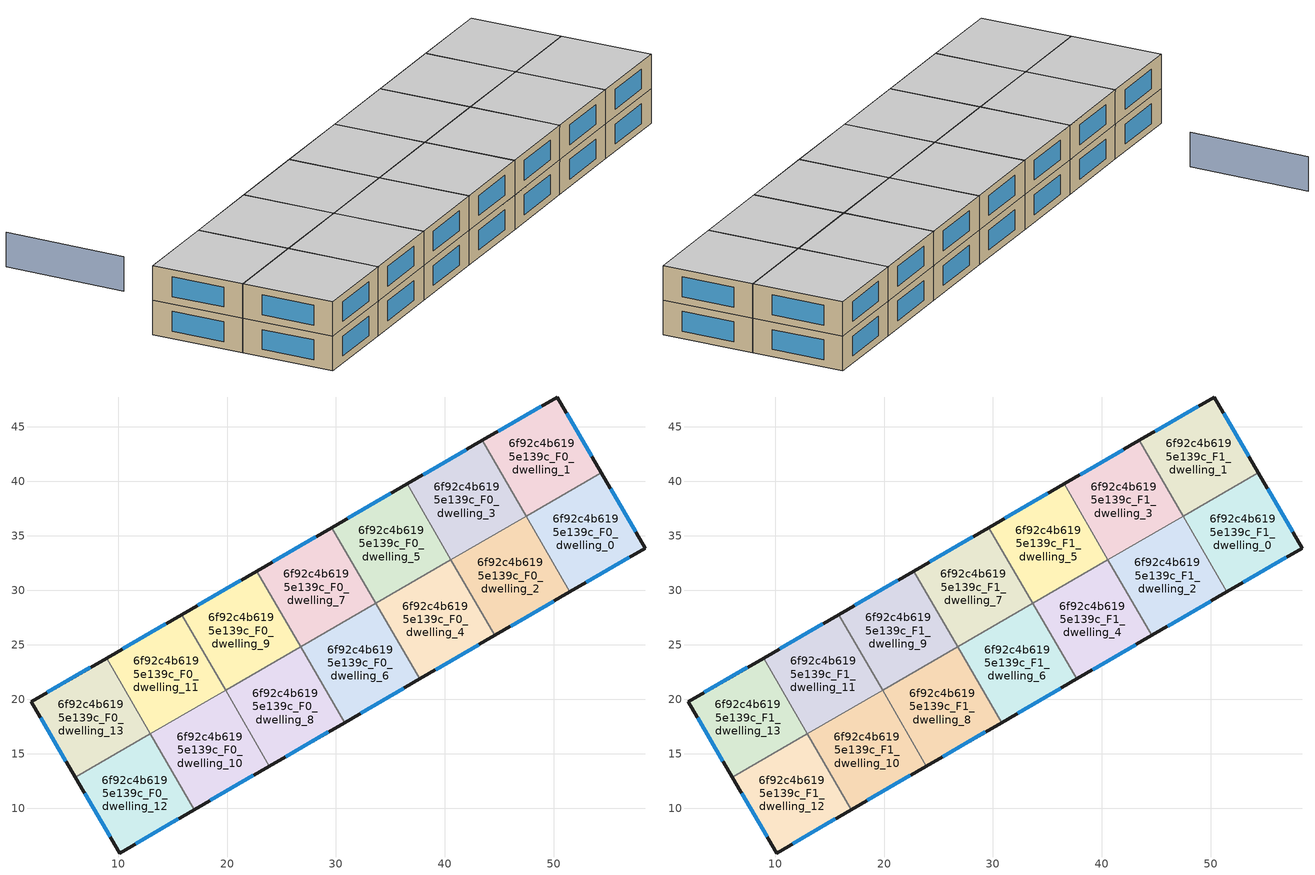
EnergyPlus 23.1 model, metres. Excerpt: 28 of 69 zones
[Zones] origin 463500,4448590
6f92c4b6195e139c_F0_dwelling_0
 floor ground (EU_floor_Construction): 54.35,40.8 58.39,33.87 51.47,29.86 47.45,36.8 z0
 wall outside (EU_wall_Construction): 51.47,29.86 58.39,33.87 54.35,40.8 z0:3
 wall to 6f92c4b6195e139c_F0_dwelling_1 (EU_wall_Construction): 54.35,40.8 47.45,36.8 z0:3
 wall to 6f92c4b6195e139c_F0_dwelling_2 (EU_wall_Construction): 47.45,36.8 51.47,29.86 z0:3
 window (EU_Window_Construction): 57.52,35.36 55.21,39.31 / 52.95,30.72 56.91,33.01 z0.64:2.36
6f92c4b6195e139c_F0_dwelling_1
 floor ground (EU_floor_Construction): 50.29,47.74 54.35,40.8 47.45,36.8 43.41,43.76 z0
 wall outside (EU_wall_Construction): 54.35,40.8 50.29,47.74 43.41,43.76 z0:3
 wall to 6f92c4b6195e139c_F0_dwelling_3 (EU_wall_Construction): 43.41,43.76 47.44,36.81 z0:3
 wall to 6f92c4b6195e139c_F0_dwelling_2 (EU_wall_Construction): 47.44,36.81 47.45,36.8 z0:3
 window (EU_Window_Construction): 53.48,42.28 51.16,46.25 / 48.82,46.89 44.89,44.61 z0.64:2.36
6f92c4b6195e139c_F0_dwelling_10
 floor ground (EU_floor_Construction): 19.86,20.82 23.89,13.87 17,9.87 12.97,16.82 z0
 wall outside (EU_wall_Construction): 17,9.87 23.89,13.87 z0:3
 wall to 6f92c4b6195e139c_F0_dwelling_11 (EU_wall_Construction): 19.86,20.82 12.97,16.82 z0:3
 wall to 6f92c4b6195e139c_F0_dwelling_8 (EU_wall_Construction): 23.89,13.87 19.86,20.82 z0:3
 wall to 6f92c4b6195e139c_F0_dwelling_12 (EU_wall_Construction): 12.97,16.82 17,9.87 z0:3
 window (EU_Window_Construction): 18.48,10.73 22.42,13.01 z0.64:2.36
6f92c4b6195e139c_F0_dwelling_11
 floor ground (EU_floor_Construction): 15.83,27.77 19.86,20.82 12.97,16.82 8.94,23.78 z0
 wall outside (EU_wall_Construction): 15.83,27.77 8.94,23.78 z0:3
 wall to 6f92c4b6195e139c_F0_dwelling_9 (EU_wall_Construction): 19.86,20.82 15.83,27.77 z0:3
 wall to 6f92c4b6195e139c_F0_dwelling_13 (EU_wall_Construction): 8.94,23.78 12.96,16.84 z0:3
 wall to 6f92c4b6195e139c_F0_dwelling_12 (EU_wall_Construction): 12.97,16.84 12.97,16.82 z0:3
 window (EU_Window_Construction): 14.36,26.92 10.42,24.63 z0.64:2.36
6f92c4b6195e139c_F0_dwelling_12
 floor ground (EU_floor_Construction): 12.97,16.84 17,9.87 10.13,5.89 6.07,12.84 z0
 wall outside (EU_wall_Construction): 6.07,12.84 10.13,5.89 17,9.87 z0:3
 wall to 6f92c4b6195e139c_F0_dwelling_13 (EU_wall_Construction): 12.97,16.84 6.07,12.84 z0:3
 window (EU_Window_Construction): 11.6,6.74 15.53,9.02 / 6.94,11.35 9.26,7.38 z0.64:2.36
6f92c4b6195e139c_F0_dwelling_13
 floor ground (EU_floor_Construction): 8.94,23.78 12.97,16.84 6.07,12.84 2.03,19.77 z0
 wall outside (EU_wall_Construction): 8.94,23.78 2.03,19.77 6.07,12.84 z0:3
 window (EU_Window_Construction): 2.89,18.29 5.21,14.32 / 7.46,22.92 3.51,20.63 z0.64:2.36
6f92c4b6195e139c_F0_dwelling_2
 floor ground (EU_floor_Construction): 47.44,36.81 51.47,29.86 44.58,25.86 40.55,32.81 z0
 wall outside (EU_wall_Construction): 44.58,25.86 51.47,29.86 z0:3
 wall to 6f92c4b6195e139c_F0_dwelling_3 (EU_wall_Construction): 47.44,36.81 40.55,32.81 z0:3
 wall to 6f92c4b6195e139c_F0_dwelling_4 (EU_wall_Construction): 40.55,32.81 44.58,25.86 z0:3
 window (EU_Window_Construction): 46.05,26.72 49.99,29 z0.64:2.36
6f92c4b6195e139c_F0_dwelling_3
 floor ground (EU_floor_Construction): 43.41,43.76 47.44,36.81 40.55,32.81 36.52,39.76 z0
 wall outside (EU_wall_Construction): 43.41,43.76 36.52,39.76 z0:3
 wall to 6f92c4b6195e139c_F0_dwelling_5 (EU_wall_Construction): 36.52,39.76 40.55,32.81 z0:3
 window (EU_Window_Construction): 41.94,42.9 38,40.62 z0.64:2.36
6f92c4b6195e139c_F0_dwelling_4
 floor ground (EU_floor_Construction): 40.55,32.81 44.58,25.86 37.68,21.86 33.65,28.81 z0
 wall outside (EU_wall_Construction): 37.68,21.86 44.58,25.86 z0:3
 wall to 6f92c4b6195e139c_F0_dwelling_5 (EU_wall_Construction): 40.55,32.81 33.65,28.81 z0:3
 wall to 6f92c4b6195e139c_F0_dwelling_6 (EU_wall_Construction): 33.65,28.81 37.68,21.86 z0:3
 window (EU_Window_Construction): 39.16,22.72 43.1,25.01 z0.64:2.36
6f92c4b6195e139c_F0_dwelling_5
 floor ground (EU_floor_Construction): 36.52,39.76 40.55,32.81 33.65,28.81 29.62,35.76 z0
 wall outside (EU_wall_Construction): 36.52,39.76 29.62,35.76 z0:3
 wall to 6f92c4b6195e139c_F0_dwelling_7 (EU_wall_Construction): 29.62,35.76 33.65,28.81 z0:3
 window (EU_Window_Construction): 35.04,38.9 31.1,36.62 z0.64:2.36
6f92c4b6195e139c_F0_dwelling_6
 floor ground (EU_floor_Construction): 33.65,28.81 37.68,21.86 30.79,17.87 26.76,24.82 z0
 wall outside (EU_wall_Construction): 30.79,17.87 37.68,21.86 z0:3
 wall to 6f92c4b6195e139c_F0_dwelling_7 (EU_wall_Construction): 33.65,28.81 26.76,24.82 z0:3
 wall to 6f92c4b6195e139c_F0_dwelling_8 (EU_wall_Construction): 26.76,24.82 30.79,17.87 z0:3
 window (EU_Window_Construction): 32.26,18.72 36.2,21.01 z0.64:2.36
6f92c4b6195e139c_F0_dwelling_7
 floor ground (EU_floor_Construction): 29.62,35.76 33.65,28.81 26.76,24.82 22.73,31.77 z0
 wall outside (EU_wall_Construction): 29.62,35.76 22.73,31.77 z0:3
 wall to 6f92c4b6195e139c_F0_dwelling_9 (EU_wall_Construction): 22.73,31.77 26.76,24.82 z0:3
 window (EU_Window_Construction): 28.15,34.91 24.2,32.62 z0.64:2.36
6f92c4b6195e139c_F0_dwelling_8
 floor ground (EU_floor_Construction): 26.76,24.82 30.79,17.87 23.89,13.87 19.86,20.82 z0
 wall outside (EU_wall_Construction): 23.89,13.87 30.79,17.87 z0:3
 wall to 6f92c4b6195e139c_F0_dwelling_9 (EU_wall_Construction): 26.76,24.82 19.86,20.82 z0:3
 window (EU_Window_Construction): 25.37,14.73 29.31,17.01 z0.64:2.36
6f92c4b6195e139c_F0_dwelling_9
 floor ground (EU_floor_Construction): 22.73,31.77 26.76,24.82 19.86,20.82 15.83,27.77 z0
 wall outside (EU_wall_Construction): 22.73,31.77 15.83,27.77 z0:3
 window (EU_Window_Construction): 21.25,30.91 17.31,28.63 z0.64:2.36
6f92c4b6195e139c_F1_dwelling_0
 floor to 6f92c4b6195e139c_F0_dwelling_0 (EU_floor_Construction): 54.35,40.8 58.39,33.87 51.47,29.86 47.45,36.8 z3
 wall outside (EU_wall_Construction): 51.47,29.86 58.39,33.87 54.35,40.8 z3:6
 wall to 6f92c4b6195e139c_F1_dwelling_1 (EU_wall_Construction): 54.35,40.8 47.45,36.8 z3:6
 wall to 6f92c4b6195e139c_F1_dwelling_2 (EU_wall_Construction): 47.45,36.8 51.47,29.86 z3:6
 window (EU_Window_Construction): 57.52,35.36 55.21,39.31 / 52.95,30.72 56.91,33.01 z3.64:5.36
 ceiling to 6f92c4b6195e139c_F2_dwelling_0 (EU_floor_Construction): 58.39,33.87 54.35,40.8 47.45,36.8 51.47,29.86 z6
6f92c4b6195e139c_F1_dwelling_1
 floor to 6f92c4b6195e139c_F0_dwelling_1 (EU_floor_Construction): 50.29,47.74 54.35,40.8 47.45,36.8 43.41,43.76 z3
 wall outside (EU_wall_Construction): 54.35,40.8 50.29,47.74 43.41,43.76 z3:6
 wall to 6f92c4b6195e139c_F1_dwelling_3 (EU_wall_Construction): 43.41,43.76 47.44,36.81 z3:6
 wall to 6f92c4b6195e139c_F1_dwelling_2 (EU_wall_Construction): 47.44,36.81 47.45,36.8 z3:6
 window (EU_Window_Construction): 53.48,42.28 51.16,46.25 / 48.82,46.89 44.89,44.61 z3.64:5.36
 ceiling to 6f92c4b6195e139c_F2_dwelling_1 (EU_floor_Construction): 54.35,40.8 50.29,47.74 43.41,43.76 47.45,36.8 z6
6f92c4b6195e139c_F1_dwelling_10
 floor to 6f92c4b6195e139c_F0_dwelling_10 (EU_floor_Construction): 19.86,20.82 23.89,13.87 17,9.87 12.97,16.82 z3
 wall outside (EU_wall_Construction): 17,9.87 23.89,13.87 z3:6
 wall to 6f92c4b6195e139c_F1_dwelling_11 (EU_wall_Construction): 19.86,20.82 12.97,16.82 z3:6
 wall to 6f92c4b6195e139c_F1_dwelling_8 (EU_wall_Construction): 23.89,13.87 19.86,20.82 z3:6
 wall to 6f92c4b6195e139c_F1_dwelling_12 (EU_wall_Construction): 12.97,16.82 17,9.87 z3:6
 window (EU_Window_Construction): 18.48,10.73 22.42,13.01 z3.64:5.36
 ceiling to 6f92c4b6195e139c_F2_dwelling_10 (EU_floor_Construction): 23.89,13.87 19.86,20.82 12.97,16.82 17,9.87 z6
6f92c4b6195e139c_F1_dwelling_11
 floor to 6f92c4b6195e139c_F0_dwelling_11 (EU_floor_Construction): 15.83,27.77 19.86,20.82 12.97,16.82 8.94,23.78 z3
 wall outside (EU_wall_Construction): 15.83,27.77 8.94,23.78 z3:6
 wall to 6f92c4b6195e139c_F1_dwelling_9 (EU_wall_Construction): 19.86,20.82 15.83,27.77 z3:6
 wall to 6f92c4b6195e139c_F1_dwelling_13 (EU_wall_Construction): 8.94,23.78 12.96,16.84 z3:6
 wall to 6f92c4b6195e139c_F1_dwelling_12 (EU_wall_Construction): 12.97,16.84 12.97,16.82 z3:6
 window (EU_Window_Construction): 14.36,26.92 10.42,24.63 z3.64:5.36
 ceiling to 6f92c4b6195e139c_F2_dwelling_11 (EU_floor_Construction): 19.86,20.82 15.83,27.77 8.94,23.78 12.97,16.82 z6
6f92c4b6195e139c_F1_dwelling_12
 floor to 6f92c4b6195e139c_F0_dwelling_12 (EU_floor_Construction): 12.97,16.84 17,9.87 10.13,5.89 6.07,12.84 z3
 wall outside (EU_wall_Construction): 6.07,12.84 10.13,5.89 17,9.87 z3:6
 wall to 6f92c4b6195e139c_F1_dwelling_13 (EU_wall_Construction): 12.97,16.84 6.07,12.84 z3:6
 window (EU_Window_Construction): 11.6,6.74 15.53,9.02 / 6.94,11.35 9.26,7.38 z3.64:5.36
 ceiling to 6f92c4b6195e139c_F2_dwelling_12 (EU_floor_Construction): 17,9.87 12.97,16.84 6.07,12.84 10.13,5.89 z6
6f92c4b6195e139c_F1_dwelling_13
 floor to 6f92c4b6195e139c_F0_dwelling_13 (EU_floor_Construction): 8.94,23.78 12.97,16.84 6.07,12.84 2.03,19.77 z3
 wall outside (EU_wall_Construction): 8.94,23.78 2.03,19.77 6.07,12.84 z3:6
 window (EU_Window_Construction): 2.89,18.29 5.21,14.32 / 7.46,22.92 3.51,20.63 z3.64:5.36
 ceiling to 6f92c4b6195e139c_F2_dwelling_13 (EU_floor_Construction): 12.97,16.84 8.94,23.78 2.03,19.77 6.07,12.84 z6
6f92c4b6195e139c_F1_dwelling_2
 floor to 6f92c4b6195e139c_F0_dwelling_2 (EU_floor_Construction): 47.44,36.81 51.47,29.86 44.58,25.86 40.55,32.81 z3
 wall outside (EU_wall_Construction): 44.58,25.86 51.47,29.86 z3:6
 wall to 6f92c4b6195e139c_F1_dwelling_3 (EU_wall_Construction): 47.44,36.81 40.55,32.81 z3:6
 wall to 6f92c4b6195e139c_F1_dwelling_4 (EU_wall_Construction): 40.55,32.81 44.58,25.86 z3:6
 window (EU_Window_Construction): 46.05,26.72 49.99,29 z3.64:5.36
 ceiling to 6f92c4b6195e139c_F2_dwelling_2 (EU_floor_Construction): 51.47,29.86 47.44,36.81 40.55,32.81 44.58,25.86 z6
6f92c4b6195e139c_F1_dwelling_3
 floor to 6f92c4b6195e139c_F0_dwelling_3 (EU_floor_Construction): 43.41,43.76 47.44,36.81 40.55,32.81 36.52,39.76 z3
 wall outside (EU_wall_Construction): 43.41,43.76 36.52,39.76 z3:6
 wall to 6f92c4b6195e139c_F1_dwelling_5 (EU_wall_Construction): 36.52,39.76 40.55,32.81 z3:6
 window (EU_Window_Construction): 41.94,42.9 38,40.62 z3.64:5.36
 ceiling to 6f92c4b6195e139c_F2_dwelling_3 (EU_floor_Construction): 47.44,36.81 43.41,43.76 36.52,39.76 40.55,32.81 z6
6f92c4b6195e139c_F1_dwelling_4
 floor to 6f92c4b6195e139c_F0_dwelling_4 (EU_floor_Construction): 40.55,32.81 44.58,25.86 37.68,21.86 33.65,28.81 z3
 wall outside (EU_wall_Construction): 37.68,21.86 44.58,25.86 z3:6
 wall to 6f92c4b6195e139c_F1_dwelling_5 (EU_wall_Construction): 40.55,32.81 33.65,28.81 z3:6
 wall to 6f92c4b6195e139c_F1_dwelling_6 (EU_wall_Construction): 33.65,28.81 37.68,21.86 z3:6
 window (EU_Window_Construction): 39.16,22.72 43.1,25.01 z3.64:5.36
 ceiling to 6f92c4b6195e139c_F2_dwelling_4 (EU_floor_Construction): 44.58,25.86 40.55,32.81 33.65,28.81 37.68,21.86 z6
6f92c4b6195e139c_F1_dwelling_5
 floor to 6f92c4b6195e139c_F0_dwelling_5 (EU_floor_Construction): 36.52,39.76 40.55,32.81 33.65,28.81 29.62,35.76 z3
 wall outside (EU_wall_Construction): 36.52,39.76 29.62,35.76 z3:6
 wall to 6f92c4b6195e139c_F1_dwelling_7 (EU_wall_Construction): 29.62,35.76 33.65,28.81 z3:6
 window (EU_Window_Construction): 35.04,38.9 31.1,36.62 z3.64:5.36
 ceiling to 6f92c4b6195e139c_F2_dwelling_5 (EU_floor_Construction): 40.55,32.81 36.52,39.76 29.62,35.76 33.65,28.81 z6
6f92c4b6195e139c_F1_dwelling_6
 floor to 6f92c4b6195e139c_F0_dwelling_6 (EU_floor_Construction): 33.65,28.81 37.68,21.86 30.79,17.87 26.76,24.82 z3
 wall outside (EU_wall_Construction): 30.79,17.87 37.68,21.86 z3:6
 wall to 6f92c4b6195e139c_F1_dwelling_7 (EU_wall_Construction): 33.65,28.81 26.76,24.82 z3:6
 wall to 6f92c4b6195e139c_F1_dwelling_8 (EU_wall_Construction): 26.76,24.82 30.79,17.87 z3:6
 window (EU_Window_Construction): 32.26,18.72 36.2,21.01 z3.64:5.36
 ceiling to 6f92c4b6195e139c_F2_dwelling_6 (EU_floor_Construction): 37.68,21.86 33.65,28.81 26.76,24.82 30.79,17.87 z6
6f92c4b6195e139c_F1_dwelling_7
 floor to 6f92c4b6195e139c_F0_dwelling_7 (EU_floor_Construction): 29.62,35.76 33.65,28.81 26.76,24.82 22.73,31.77 z3
 wall outside (EU_wall_Construction): 29.62,35.76 22.73,31.77 z3:6
 wall to 6f92c4b6195e139c_F1_dwelling_9 (EU_wall_Construction): 22.73,31.77 26.76,24.82 z3:6
 window (EU_Window_Construction): 28.15,34.91 24.2,32.62 z3.64:5.36
 ceiling to 6f92c4b6195e139c_F2_dwelling_7 (EU_floor_Construction): 33.65,28.81 29.62,35.76 22.73,31.77 26.76,24.82 z6
6f92c4b6195e139c_F1_dwelling_8
 floor to 6f92c4b6195e139c_F0_dwelling_8 (EU_floor_Construction): 26.76,24.82 30.79,17.87 23.89,13.87 19.86,20.82 z3
 wall outside (EU_wall_Construction): 23.89,13.87 30.79,17.87 z3:6
 wall to 6f92c4b6195e139c_F1_dwelling_9 (EU_wall_Construction): 26.76,24.82 19.86,20.82 z3:6
 window (EU_Window_Construction): 25.37,14.73 29.31,17.01 z3.64:5.36
 ceiling to 6f92c4b6195e139c_F2_dwelling_8 (EU_floor_Construction): 30.79,17.87 26.76,24.82 19.86,20.82 23.89,13.87 z6
6f92c4b6195e139c_F1_dwelling_9
 floor to 6f92c4b6195e139c_F0_dwelling_9 (EU_floor_Construction): 22.73,31.77 26.76,24.82 19.86,20.82 15.83,27.77 z3
 wall outside (EU_wall_Construction): 22.73,31.77 15.83,27.77 z3:6
 window (EU_Window_Construction): 21.25,30.91 17.31,28.63 z3.64:5.36
 ceiling to 6f92c4b6195e139c_F2_dwelling_9 (EU_floor_Construction): 26.76,24.82 22.73,31.77 15.83,27.77 19.86,20.82 z6
shading: -0.41,37.58 4.82,28.39 z0:3
[Building]
EU S2 Campaign: North Axis=0; Terrain=City; Solar Distribution=FullExterior
[Site:Location]
Yerevan-Zvartnots.Intl.AP: Latitude=40.15; Longitude=44.383; Time Zone=4; Elevation=854
[SizingPeriod:WeatherFileDays]
AnnualSizingPeriod: Begin Month=1; Begin Day of Month=1; End Month=12; End Day of Month=31; Day of Week for Start Day=Monday; Use Weather File Daylight Saving Period=No; Use Weather File Rain and Snow Indicators=No
[MATERIAL]
EU_InternalMass_Material: Roughness=MediumRough; Thickness=0.1; Conductivity=1; Density=1800; Specific Heat=900; Thermal Absorptance=0.9; Solar Absorptance=0.7; Visible Absorptance=0.7
[MATERIAL:NOMASS] Roughness=MediumRough; Thermal Absorptance=0.9; Solar Absorptance=0.7; Visible Absorptance=0.7
Name | Thermal Resistance
EU_wall_NoMass | 1.05043
EU_floor_NoMass | 0.478065
[WINDOWMATERIAL:SIMPLEGLAZINGSYSTEM]
EU_Window_SimpleGlazing: UFactor=2.5566; Solar Heat Gain Coefficient=0.75; Visible Transmittance=0.75
[CONSTRUCTION]
EU_wall_Construction: EU_wall_NoMass
EU_floor_Construction: EU_floor_NoMass
EU_Window_Construction: EU_Window_SimpleGlazing
EU_InternalMass_Construction: EU_InternalMass_Material
[ZONE] Type=1; Multiplier=1; Ceiling Height=autocalculate; Floor Area=autocalculate; Part of Total Floor Area=Yes
Name | Volume
6f92c4b6195e139c_F0_dwelling_0; 6f92c4b6195e139c_F1_dwelling_0 | 192.057
6f92c4b6195e139c_F0_dwelling_1; 6f92c4b6195e139c_F1_dwelling_1 | 192.041
6f92c4b6195e139c_F0_dwelling_10; 6f92c4b6195e139c_F1_dwelling_10 | 192.042
6f92c4b6195e139c_F0_dwelling_11; 6f92c4b6195e139c_F1_dwelling_11; 6f92c4b6195e139c_F0_dwelling_7; 6f92c4b6195e139c_F1_dwelling_7 | 192.047
6f92c4b6195e139c_F0_dwelling_12; 6f92c4b6195e139c_F1_dwelling_12 | 192.068
6f92c4b6195e139c_F0_dwelling_13; 6f92c4b6195e139c_F1_dwelling_13 | 192.094
6f92c4b6195e139c_F0_dwelling_2; 6f92c4b6195e139c_F1_dwelling_2; 6f92c4b6195e139c_F0_dwelling_6; 6f92c4b6195e139c_F1_dwelling_6 | 192.076
6f92c4b6195e139c_F0_dwelling_3; 6f92c4b6195e139c_F1_dwelling_3 | 192.069
6f92c4b6195e139c_F0_dwelling_4; 6f92c4b6195e139c_F1_dwelling_4; 6f92c4b6195e139c_F0_dwelling_5; 6f92c4b6195e139c_F1_dwelling_5 | 192.064
6f92c4b6195e139c_F0_dwelling_8; 6f92c4b6195e139c_F1_dwelling_8 | 192.08
6f92c4b6195e139c_F0_dwelling_9; 6f92c4b6195e139c_F1_dwelling_9 | 192.051
[INTERNALMASS] Construction=EU_InternalMass_Construction
Name | Zone or ZoneList | Surface Area
6f92c4b6195e139c_F0_dwelling_0_EU_InternalMass | 6f92c4b6195e139c_F0_dwelling_0 | 64.0171
6f92c4b6195e139c_F0_dwelling_1_EU_InternalMass | 6f92c4b6195e139c_F0_dwelling_1 | 64.0117
6f92c4b6195e139c_F0_dwelling_2_EU_InternalMass | 6f92c4b6195e139c_F0_dwelling_2 | 64.0271
6f92c4b6195e139c_F0_dwelling_3_EU_InternalMass | 6f92c4b6195e139c_F0_dwelling_3 | 64.0221
6f92c4b6195e139c_F0_dwelling_4_EU_InternalMass | 6f92c4b6195e139c_F0_dwelling_4 | 64.0203
6f92c4b6195e139c_F0_dwelling_5_EU_InternalMass | 6f92c4b6195e139c_F0_dwelling_5 | 64.0196
6f92c4b6195e139c_F0_dwelling_6_EU_InternalMass | 6f92c4b6195e139c_F0_dwelling_6 | 64.0252
6f92c4b6195e139c_F0_dwelling_7_EU_InternalMass | 6f92c4b6195e139c_F0_dwelling_7 | 64.0168
6f92c4b6195e139c_F0_dwelling_8_EU_InternalMass | 6f92c4b6195e139c_F0_dwelling_8 | 64.0249
6f92c4b6195e139c_F0_dwelling_9_EU_InternalMass | 6f92c4b6195e139c_F0_dwelling_9 | 64.0179
6f92c4b6195e139c_F0_dwelling_10_EU_InternalMass | 6f92c4b6195e139c_F0_dwelling_10 | 64.0132
6f92c4b6195e139c_F0_dwelling_11_EU_InternalMass | 6f92c4b6195e139c_F0_dwelling_11 | 64.0156
6f92c4b6195e139c_F0_dwelling_12_EU_InternalMass | 6f92c4b6195e139c_F0_dwelling_12 | 64.0224
6f92c4b6195e139c_F0_dwelling_13_EU_InternalMass | 6f92c4b6195e139c_F0_dwelling_13 | 64.0303
6f92c4b6195e139c_F1_dwelling_0_EU_InternalMass | 6f92c4b6195e139c_F1_dwelling_0 | 64.0171
6f92c4b6195e139c_F1_dwelling_1_EU_InternalMass | 6f92c4b6195e139c_F1_dwelling_1 | 64.0117
6f92c4b6195e139c_F1_dwelling_2_EU_InternalMass | 6f92c4b6195e139c_F1_dwelling_2 | 64.0271
6f92c4b6195e139c_F1_dwelling_3_EU_InternalMass | 6f92c4b6195e139c_F1_dwelling_3 | 64.0221
6f92c4b6195e139c_F1_dwelling_4_EU_InternalMass | 6f92c4b6195e139c_F1_dwelling_4 | 64.0203
6f92c4b6195e139c_F1_dwelling_5_EU_InternalMass | 6f92c4b6195e139c_F1_dwelling_5 | 64.0196
6f92c4b6195e139c_F1_dwelling_6_EU_InternalMass | 6f92c4b6195e139c_F1_dwelling_6 | 64.0252
6f92c4b6195e139c_F1_dwelling_7_EU_InternalMass | 6f92c4b6195e139c_F1_dwelling_7 | 64.0168
6f92c4b6195e139c_F1_dwelling_8_EU_InternalMass | 6f92c4b6195e139c_F1_dwelling_8 | 64.0249
6f92c4b6195e139c_F1_dwelling_9_EU_InternalMass | 6f92c4b6195e139c_F1_dwelling_9 | 64.0179
6f92c4b6195e139c_F1_dwelling_10_EU_InternalMass | 6f92c4b6195e139c_F1_dwelling_10 | 64.0132
6f92c4b6195e139c_F1_dwelling_11_EU_InternalMass | 6f92c4b6195e139c_F1_dwelling_11 | 64.0156
6f92c4b6195e139c_F1_dwelling_12_EU_InternalMass | 6f92c4b6195e139c_F1_dwelling_12 | 64.0224
6f92c4b6195e139c_F1_dwelling_13_EU_InternalMass | 6f92c4b6195e139c_F1_dwelling_13 | 64.0303
[OTHEREQUIPMENT] Fuel Type=Electricity; Design Level Calculation Method=Watts/Area; Power per Zone Floor Area=1; Fraction Latent=0; Fraction Radiant=0; Fraction Lost=0; Carbon Dioxide Generation Rate=0; EndUse Subcategory=EU_Step8_InternalGains
Name | Zone or ZoneList or Space or SpaceList | Schedule
EU_Step8_InternalGain_6f92c4b6195e139c_F0_dwelling_0_f000 | 6f92c4b6195e139c_F0_dwelling_0 | EU_Step8_GainSchedule_6f92c4b6195e139c_F0_dwelling_0_f000
EU_Step8_InternalGain_6f92c4b6195e139c_F0_dwelling_1_f000 | 6f92c4b6195e139c_F0_dwelling_1 | EU_Step8_GainSchedule_6f92c4b6195e139c_F0_dwelling_1_f000
EU_Step8_InternalGain_6f92c4b6195e139c_F0_dwelling_2_f000 | 6f92c4b6195e139c_F0_dwelling_2 | EU_Step8_GainSchedule_6f92c4b6195e139c_F0_dwelling_2_f000
EU_Step8_InternalGain_6f92c4b6195e139c_F0_dwelling_3_f000 | 6f92c4b6195e139c_F0_dwelling_3 | EU_Step8_GainSchedule_6f92c4b6195e139c_F0_dwelling_3_f000
EU_Step8_InternalGain_6f92c4b6195e139c_F0_dwelling_4_f000 | 6f92c4b6195e139c_F0_dwelling_4 | EU_Step8_GainSchedule_6f92c4b6195e139c_F0_dwelling_4_f000
EU_Step8_InternalGain_6f92c4b6195e139c_F0_dwelling_5_f000 | 6f92c4b6195e139c_F0_dwelling_5 | EU_Step8_GainSchedule_6f92c4b6195e139c_F0_dwelling_5_f000
EU_Step8_InternalGain_6f92c4b6195e139c_F0_dwelling_6_f000 | 6f92c4b6195e139c_F0_dwelling_6 | EU_Step8_GainSchedule_6f92c4b6195e139c_F0_dwelling_6_f000
EU_Step8_InternalGain_6f92c4b6195e139c_F0_dwelling_7_f000 | 6f92c4b6195e139c_F0_dwelling_7 | EU_Step8_GainSchedule_6f92c4b6195e139c_F0_dwelling_7_f000
EU_Step8_InternalGain_6f92c4b6195e139c_F0_dwelling_8_f000 | 6f92c4b6195e139c_F0_dwelling_8 | EU_Step8_GainSchedule_6f92c4b6195e139c_F0_dwelling_8_f000
EU_Step8_InternalGain_6f92c4b6195e139c_F0_dwelling_9_f000 | 6f92c4b6195e139c_F0_dwelling_9 | EU_Step8_GainSchedule_6f92c4b6195e139c_F0_dwelling_9_f000
EU_Step8_InternalGain_6f92c4b6195e139c_F0_dwelling_10_f000 | 6f92c4b6195e139c_F0_dwelling_10 | EU_Step8_GainSchedule_6f92c4b6195e139c_F0_dwelling_10_f000
EU_Step8_InternalGain_6f92c4b6195e139c_F0_dwelling_11_f000 | 6f92c4b6195e139c_F0_dwelling_11 | EU_Step8_GainSchedule_6f92c4b6195e139c_F0_dwelling_11_f000
EU_Step8_InternalGain_6f92c4b6195e139c_F0_dwelling_12_f000 | 6f92c4b6195e139c_F0_dwelling_12 | EU_Step8_GainSchedule_6f92c4b6195e139c_F0_dwelling_12_f000
EU_Step8_InternalGain_6f92c4b6195e139c_F0_dwelling_13_f000 | 6f92c4b6195e139c_F0_dwelling_13 | EU_Step8_GainSchedule_6f92c4b6195e139c_F0_dwelling_13_f000
EU_Step8_InternalGain_6f92c4b6195e139c_F1_dwelling_0_f000 | 6f92c4b6195e139c_F1_dwelling_0 | EU_Step8_GainSchedule_6f92c4b6195e139c_F1_dwelling_0_f000
EU_Step8_InternalGain_6f92c4b6195e139c_F1_dwelling_1_f000 | 6f92c4b6195e139c_F1_dwelling_1 | EU_Step8_GainSchedule_6f92c4b6195e139c_F1_dwelling_1_f000
EU_Step8_InternalGain_6f92c4b6195e139c_F1_dwelling_2_f000 | 6f92c4b6195e139c_F1_dwelling_2 | EU_Step8_GainSchedule_6f92c4b6195e139c_F1_dwelling_2_f000
EU_Step8_InternalGain_6f92c4b6195e139c_F1_dwelling_3_f000 | 6f92c4b6195e139c_F1_dwelling_3 | EU_Step8_GainSchedule_6f92c4b6195e139c_F1_dwelling_3_f000
EU_Step8_InternalGain_6f92c4b6195e139c_F1_dwelling_4_f000 | 6f92c4b6195e139c_F1_dwelling_4 | EU_Step8_GainSchedule_6f92c4b6195e139c_F1_dwelling_4_f000
EU_Step8_InternalGain_6f92c4b6195e139c_F1_dwelling_5_f000 | 6f92c4b6195e139c_F1_dwelling_5 | EU_Step8_GainSchedule_6f92c4b6195e139c_F1_dwelling_5_f000
EU_Step8_InternalGain_6f92c4b6195e139c_F1_dwelling_6_f000 | 6f92c4b6195e139c_F1_dwelling_6 | EU_Step8_GainSchedule_6f92c4b6195e139c_F1_dwelling_6_f000
EU_Step8_InternalGain_6f92c4b6195e139c_F1_dwelling_7_f000 | 6f92c4b6195e139c_F1_dwelling_7 | EU_Step8_GainSchedule_6f92c4b6195e139c_F1_dwelling_7_f000
EU_Step8_InternalGain_6f92c4b6195e139c_F1_dwelling_8_f000 | 6f92c4b6195e139c_F1_dwelling_8 | EU_Step8_GainSchedule_6f92c4b6195e139c_F1_dwelling_8_f000
EU_Step8_InternalGain_6f92c4b6195e139c_F1_dwelling_9_f000 | 6f92c4b6195e139c_F1_dwelling_9 | EU_Step8_GainSchedule_6f92c4b6195e139c_F1_dwelling_9_f000
EU_Step8_InternalGain_6f92c4b6195e139c_F1_dwelling_10_f000 | 6f92c4b6195e139c_F1_dwelling_10 | EU_Step8_GainSchedule_6f92c4b6195e139c_F1_dwelling_10_f000
EU_Step8_InternalGain_6f92c4b6195e139c_F1_dwelling_11_f000 | 6f92c4b6195e139c_F1_dwelling_11 | EU_Step8_GainSchedule_6f92c4b6195e139c_F1_dwelling_11_f000
EU_Step8_InternalGain_6f92c4b6195e139c_F1_dwelling_12_f000 | 6f92c4b6195e139c_F1_dwelling_12 | EU_Step8_GainSchedule_6f92c4b6195e139c_F1_dwelling_12_f000
EU_Step8_InternalGain_6f92c4b6195e139c_F1_dwelling_13_f000 | 6f92c4b6195e139c_F1_dwelling_13 | EU_Step8_GainSchedule_6f92c4b6195e139c_F1_dwelling_13_f000
[ZONEVENTILATION:DESIGNFLOWRATE] Schedule=EU_AlwaysOn; Design Flow Rate Calculation Method=AirChanges/Hour; Air Changes per Hour=0.557805; Ventilation Type=Natural; Fan Pressure Rise=0; Fan Total Efficiency=1; Constant Term Coefficient=1; Temperature Term Coefficient=0; Velocity Term Coefficient=0; Velocity Squared Term Coefficient=0; Minimum Indoor Temperature=-100; Maximum Indoor Temperature=100; Delta Temperature=-100; Minimum Outdoor Temperature=-100; Maximum Outdoor Temperature=100; Maximum Wind Speed=40
Name | Zone or ZoneList or Space or SpaceList
EU_ConstantAir_6f92c4b6195e139c_F0_dwelling_0 | 6f92c4b6195e139c_F0_dwelling_0
EU_ConstantAir_6f92c4b6195e139c_F0_dwelling_1 | 6f92c4b6195e139c_F0_dwelling_1
EU_ConstantAir_6f92c4b6195e139c_F0_dwelling_2 | 6f92c4b6195e139c_F0_dwelling_2
EU_ConstantAir_6f92c4b6195e139c_F0_dwelling_3 | 6f92c4b6195e139c_F0_dwelling_3
EU_ConstantAir_6f92c4b6195e139c_F0_dwelling_4 | 6f92c4b6195e139c_F0_dwelling_4
EU_ConstantAir_6f92c4b6195e139c_F0_dwelling_5 | 6f92c4b6195e139c_F0_dwelling_5
EU_ConstantAir_6f92c4b6195e139c_F0_dwelling_6 | 6f92c4b6195e139c_F0_dwelling_6
EU_ConstantAir_6f92c4b6195e139c_F0_dwelling_7 | 6f92c4b6195e139c_F0_dwelling_7
EU_ConstantAir_6f92c4b6195e139c_F0_dwelling_8 | 6f92c4b6195e139c_F0_dwelling_8
EU_ConstantAir_6f92c4b6195e139c_F0_dwelling_9 | 6f92c4b6195e139c_F0_dwelling_9
EU_ConstantAir_6f92c4b6195e139c_F0_dwelling_10 | 6f92c4b6195e139c_F0_dwelling_10
EU_ConstantAir_6f92c4b6195e139c_F0_dwelling_11 | 6f92c4b6195e139c_F0_dwelling_11
EU_ConstantAir_6f92c4b6195e139c_F0_dwelling_12 | 6f92c4b6195e139c_F0_dwelling_12
EU_ConstantAir_6f92c4b6195e139c_F0_dwelling_13 | 6f92c4b6195e139c_F0_dwelling_13
EU_ConstantAir_6f92c4b6195e139c_F1_dwelling_0 | 6f92c4b6195e139c_F1_dwelling_0
EU_ConstantAir_6f92c4b6195e139c_F1_dwelling_1 | 6f92c4b6195e139c_F1_dwelling_1
EU_ConstantAir_6f92c4b6195e139c_F1_dwelling_2 | 6f92c4b6195e139c_F1_dwelling_2
EU_ConstantAir_6f92c4b6195e139c_F1_dwelling_3 | 6f92c4b6195e139c_F1_dwelling_3
EU_ConstantAir_6f92c4b6195e139c_F1_dwelling_4 | 6f92c4b6195e139c_F1_dwelling_4
EU_ConstantAir_6f92c4b6195e139c_F1_dwelling_5 | 6f92c4b6195e139c_F1_dwelling_5
EU_ConstantAir_6f92c4b6195e139c_F1_dwelling_6 | 6f92c4b6195e139c_F1_dwelling_6
EU_ConstantAir_6f92c4b6195e139c_F1_dwelling_7 | 6f92c4b6195e139c_F1_dwelling_7
EU_ConstantAir_6f92c4b6195e139c_F1_dwelling_8 | 6f92c4b6195e139c_F1_dwelling_8
EU_ConstantAir_6f92c4b6195e139c_F1_dwelling_9 | 6f92c4b6195e139c_F1_dwelling_9
EU_ConstantAir_6f92c4b6195e139c_F1_dwelling_10 | 6f92c4b6195e139c_F1_dwelling_10
EU_ConstantAir_6f92c4b6195e139c_F1_dwelling_11 | 6f92c4b6195e139c_F1_dwelling_11
EU_ConstantAir_6f92c4b6195e139c_F1_dwelling_12 | 6f92c4b6195e139c_F1_dwelling_12
EU_ConstantAir_6f92c4b6195e139c_F1_dwelling_13 | 6f92c4b6195e139c_F1_dwelling_13
[HVACTEMPLATE:THERMOSTAT] Constant Heating Setpoint=20; Constant Cooling Setpoint=50
EU_HeatOnly_6f92c4b6195e139c_F0_dwelling_0; EU_HeatOnly_6f92c4b6195e139c_F0_dwelling_1; EU_HeatOnly_6f92c4b6195e139c_F0_dwelling_2; EU_HeatOnly_6f92c4b6195e139c_F0_dwelling_3; EU_HeatOnly_6f92c4b6195e139c_F0_dwelling_4; EU_HeatOnly_6f92c4b6195e139c_F0_dwelling_5; EU_HeatOnly_6f92c4b6195e139c_F0_dwelling_6; EU_HeatOnly_6f92c4b6195e139c_F0_dwelling_7; EU_HeatOnly_6f92c4b6195e139c_F0_dwelling_8; EU_HeatOnly_6f92c4b6195e139c_F0_dwelling_9; EU_HeatOnly_6f92c4b6195e139c_F0_dwelling_10; EU_HeatOnly_6f92c4b6195e139c_F0_dwelling_11; EU_HeatOnly_6f92c4b6195e139c_F0_dwelling_12; EU_HeatOnly_6f92c4b6195e139c_F0_dwelling_13; EU_HeatOnly_6f92c4b6195e139c_F1_dwelling_0; EU_HeatOnly_6f92c4b6195e139c_F1_dwelling_1; EU_HeatOnly_6f92c4b6195e139c_F1_dwelling_2; EU_HeatOnly_6f92c4b6195e139c_F1_dwelling_3; EU_HeatOnly_6f92c4b6195e139c_F1_dwelling_4; EU_HeatOnly_6f92c4b6195e139c_F1_dwelling_5; EU_HeatOnly_6f92c4b6195e139c_F1_dwelling_6; EU_HeatOnly_6f92c4b6195e139c_F1_dwelling_7; EU_HeatOnly_6f92c4b6195e139c_F1_dwelling_8; EU_HeatOnly_6f92c4b6195e139c_F1_dwelling_9; EU_HeatOnly_6f92c4b6195e139c_F1_dwelling_10; EU_HeatOnly_6f92c4b6195e139c_F1_dwelling_11; EU_HeatOnly_6f92c4b6195e139c_F1_dwelling_12; EU_HeatOnly_6f92c4b6195e139c_F1_dwelling_13; EU_HeatOnly_6f92c4b6195e139c_F2_dwelling_0; EU_HeatOnly_6f92c4b6195e139c_F2_dwelling_1; EU_HeatOnly_6f92c4b6195e139c_F2_dwelling_2; EU_HeatOnly_6f92c4b6195e139c_F2_dwelling_3; EU_HeatOnly_6f92c4b6195e139c_F2_dwelling_4; EU_HeatOnly_6f92c4b6195e139c_F2_dwelling_5; EU_HeatOnly_6f92c4b6195e139c_F2_dwelling_6; EU_HeatOnly_6f92c4b6195e139c_F2_dwelling_7; EU_HeatOnly_6f92c4b6195e139c_F2_dwelling_8; EU_HeatOnly_6f92c4b6195e139c_F2_dwelling_9; EU_HeatOnly_6f92c4b6195e139c_F2_dwelling_10; EU_HeatOnly_6f92c4b6195e139c_F2_dwelling_11; EU_HeatOnly_6f92c4b6195e139c_F2_dwelling_12; EU_HeatOnly_6f92c4b6195e139c_F2_dwelling_13; EU_HeatOnly_6f92c4b6195e139c_F3_dwelling_0; EU_HeatOnly_6f92c4b6195e139c_F3_dwelling_1; EU_HeatOnly_6f92c4b6195e139c_F3_dwelling_2; EU_HeatOnly_6f92c4b6195e139c_F3_dwelling_3; EU_HeatOnly_6f92c4b6195e139c_F3_dwelling_4; EU_HeatOnly_6f92c4b6195e139c_F3_dwelling_5; EU_HeatOnly_6f92c4b6195e139c_F3_dwelling_6; EU_HeatOnly_6f92c4b6195e139c_F3_dwelling_7; EU_HeatOnly_6f92c4b6195e139c_F3_dwelling_8; EU_HeatOnly_6f92c4b6195e139c_F3_dwelling_9; EU_HeatOnly_6f92c4b6195e139c_F3_dwelling_10; EU_HeatOnly_6f92c4b6195e139c_F3_dwelling_11; EU_HeatOnly_6f92c4b6195e139c_F3_dwelling_12; EU_HeatOnly_6f92c4b6195e139c_F3_dwelling_13; EU_HeatOnly_6f92c4b6195e139c_F4_dwelling_0; EU_HeatOnly_6f92c4b6195e139c_F4_dwelling_1; EU_HeatOnly_6f92c4b6195e139c_F4_dwelling_2; EU_HeatOnly_6f92c4b6195e139c_F4_dwelling_3; EU_HeatOnly_6f92c4b6195e139c_F4_dwelling_4; EU_HeatOnly_6f92c4b6195e139c_F4_dwelling_5; EU_HeatOnly_6f92c4b6195e139c_F4_dwelling_6; EU_HeatOnly_6f92c4b6195e139c_F4_dwelling_7; EU_HeatOnly_6f92c4b6195e139c_F4_dwelling_8; EU_HeatOnly_6f92c4b6195e139c_F4_dwelling_9; EU_HeatOnly_6f92c4b6195e139c_F4_dwelling_10; EU_HeatOnly_6f92c4b6195e139c_F4_dwelling_11; EU_HeatOnly_6f92c4b6195e139c_F4_dwelling_12
[HVACTEMPLATE:ZONE:IDEALLOADSAIRSYSTEM] System Availability Schedule=EU_AlwaysOn; Maximum Heating Supply Air Temperature=50; Minimum Cooling Supply Air Temperature=13; Maximum Heating Supply Air Humidity Ratio=0.0156; Minimum Cooling Supply Air Humidity Ratio=0.0077; Heating Limit=NoLimit; Cooling Limit=NoLimit; Heating Availability Schedule=EU_AlwaysOn; Cooling Availability Schedule=EU_CoolingOff; Dehumidification Control Type=ConstantSensibleHeatRatio; Cooling Sensible Heat Ratio=0.7; Dehumidification Setpoint=60; Humidification Control Type=None; Humidification Setpoint=30; Outdoor Air Method=None; Outdoor Air Flow Rate per Person=0.00944; Outdoor Air Flow Rate per Zone Floor Area=0; Outdoor Air Flow Rate per Zone=0; Demand Controlled Ventilation Type=None; Outdoor Air Economizer Type=NoEconomizer; Heat Recovery Type=None; Sensible Heat Recovery Effectiveness=0.7; Latent Heat Recovery Effectiveness=0.65
Name | Template Thermostat
6f92c4b6195e139c_F0_dwelling_0 | EU_HeatOnly_6f92c4b6195e139c_F0_dwelling_0
6f92c4b6195e139c_F0_dwelling_1 | EU_HeatOnly_6f92c4b6195e139c_F0_dwelling_1
6f92c4b6195e139c_F0_dwelling_2 | EU_HeatOnly_6f92c4b6195e139c_F0_dwelling_2
6f92c4b6195e139c_F0_dwelling_3 | EU_HeatOnly_6f92c4b6195e139c_F0_dwelling_3
6f92c4b6195e139c_F0_dwelling_4 | EU_HeatOnly_6f92c4b6195e139c_F0_dwelling_4
6f92c4b6195e139c_F0_dwelling_5 | EU_HeatOnly_6f92c4b6195e139c_F0_dwelling_5
6f92c4b6195e139c_F0_dwelling_6 | EU_HeatOnly_6f92c4b6195e139c_F0_dwelling_6
6f92c4b6195e139c_F0_dwelling_7 | EU_HeatOnly_6f92c4b6195e139c_F0_dwelling_7
6f92c4b6195e139c_F0_dwelling_8 | EU_HeatOnly_6f92c4b6195e139c_F0_dwelling_8
6f92c4b6195e139c_F0_dwelling_9 | EU_HeatOnly_6f92c4b6195e139c_F0_dwelling_9
6f92c4b6195e139c_F0_dwelling_10 | EU_HeatOnly_6f92c4b6195e139c_F0_dwelling_10
6f92c4b6195e139c_F0_dwelling_11 | EU_HeatOnly_6f92c4b6195e139c_F0_dwelling_11
6f92c4b6195e139c_F0_dwelling_12 | EU_HeatOnly_6f92c4b6195e139c_F0_dwelling_12
6f92c4b6195e139c_F0_dwelling_13 | EU_HeatOnly_6f92c4b6195e139c_F0_dwelling_13
6f92c4b6195e139c_F1_dwelling_0 | EU_HeatOnly_6f92c4b6195e139c_F1_dwelling_0
6f92c4b6195e139c_F1_dwelling_1 | EU_HeatOnly_6f92c4b6195e139c_F1_dwelling_1
6f92c4b6195e139c_F1_dwelling_2 | EU_HeatOnly_6f92c4b6195e139c_F1_dwelling_2
6f92c4b6195e139c_F1_dwelling_3 | EU_HeatOnly_6f92c4b6195e139c_F1_dwelling_3
6f92c4b6195e139c_F1_dwelling_4 | EU_HeatOnly_6f92c4b6195e139c_F1_dwelling_4
6f92c4b6195e139c_F1_dwelling_5 | EU_HeatOnly_6f92c4b6195e139c_F1_dwelling_5
6f92c4b6195e139c_F1_dwelling_6 | EU_HeatOnly_6f92c4b6195e139c_F1_dwelling_6
6f92c4b6195e139c_F1_dwelling_7 | EU_HeatOnly_6f92c4b6195e139c_F1_dwelling_7
6f92c4b6195e139c_F1_dwelling_8 | EU_HeatOnly_6f92c4b6195e139c_F1_dwelling_8
6f92c4b6195e139c_F1_dwelling_9 | EU_HeatOnly_6f92c4b6195e139c_F1_dwelling_9
6f92c4b6195e139c_F1_dwelling_10 | EU_HeatOnly_6f92c4b6195e139c_F1_dwelling_10
6f92c4b6195e139c_F1_dwelling_11 | EU_HeatOnly_6f92c4b6195e139c_F1_dwelling_11
6f92c4b6195e139c_F1_dwelling_12 | EU_HeatOnly_6f92c4b6195e139c_F1_dwelling_12
6f92c4b6195e139c_F1_dwelling_13 | EU_HeatOnly_6f92c4b6195e139c_F1_dwelling_13
[SIZING:ZONE] Zone Cooling Design Supply Air Temperature Input Method=SupplyAirTemperature; Zone Cooling Design Supply Air Temperature=13; Zone Heating Design Supply Air Temperature Input Method=SupplyAirTemperature; Zone Heating Design Supply Air Temperature=50; Zone Cooling Design Supply Air Humidity Ratio=0.008; Zone Heating Design Supply Air Humidity Ratio=0.008; Cooling Design Air Flow Method=DesignDay; Cooling Design Air Flow Rate=0; Cooling Minimum Air Flow per Zone Floor Area=0.000762; Cooling Minimum Air Flow=0; Cooling Minimum Air Flow Fraction=0.2; Heating Design Air Flow Method=DesignDay; Heating Design Air Flow Rate=0; Heating Maximum Air Flow per Zone Floor Area=0.002032; Heating Maximum Air Flow=0.141576; Heating Maximum Air Flow Fraction=0.3; Account for Dedicated Outdoor Air System=No; Dedicated Outdoor Air System Control Strategy=NeutralSupplyAir; Dedicated Outdoor Air Low Setpoint Temperature for Design=autosize; Dedicated Outdoor Air High Setpoint Temperature for Design=autosize; Zone Load Sizing Method=Sensible Load Only No Latent Load; Zone Latent Cooling Design Supply Air Humidity Ratio Input Method=HumidityRatioDifference; Zone Cooling Design Supply Air Humidity Ratio Difference=0.005; Zone Latent Heating Design Supply Air Humidity Ratio Input Method=HumidityRatioDifference; Zone Humidification Design Supply Air Humidity Ratio Difference=0.005
6f92c4b6195e139c_F0_dwelling_0; 6f92c4b6195e139c_F0_dwelling_1; 6f92c4b6195e139c_F0_dwelling_2; 6f92c4b6195e139c_F0_dwelling_3; 6f92c4b6195e139c_F0_dwelling_4; 6f92c4b6195e139c_F0_dwelling_5; 6f92c4b6195e139c_F0_dwelling_6; 6f92c4b6195e139c_F0_dwelling_7; 6f92c4b6195e139c_F0_dwelling_8; 6f92c4b6195e139c_F0_dwelling_9; 6f92c4b6195e139c_F0_dwelling_10; 6f92c4b6195e139c_F0_dwelling_11; 6f92c4b6195e139c_F0_dwelling_12; 6f92c4b6195e139c_F0_dwelling_13; 6f92c4b6195e139c_F1_dwelling_0; 6f92c4b6195e139c_F1_dwelling_1; 6f92c4b6195e139c_F1_dwelling_2; 6f92c4b6195e139c_F1_dwelling_3; 6f92c4b6195e139c_F1_dwelling_4; 6f92c4b6195e139c_F1_dwelling_5; 6f92c4b6195e139c_F1_dwelling_6; 6f92c4b6195e139c_F1_dwelling_7; 6f92c4b6195e139c_F1_dwelling_8; 6f92c4b6195e139c_F1_dwelling_9; 6f92c4b6195e139c_F1_dwelling_10; 6f92c4b6195e139c_F1_dwelling_11; 6f92c4b6195e139c_F1_dwelling_12; 6f92c4b6195e139c_F1_dwelling_13
[SCHEDULE:CONSTANT]
Name | Hourly Value
EU_AlwaysOn | 1
EU_CoolingOff | 0
[SCHEDULE:FILE] Column Number=1; Rows to Skip at Top=0; Number of Hours of Data=8760; Column Separator=Comma; Interpolate to Timestep=No; Minutes per Item=60; Adjust Schedule for Daylight Savings=Yes
Name | File
EU_Step8_GainSchedule_6f92c4b6195e139c_F0_dwelling_0_f000 | ../../schedules/6f92c4b6195e139c/6f92c4b6195e139c_F0_dwelling_0_f000_gain.csv
EU_Step8_GainSchedule_6f92c4b6195e139c_F0_dwelling_1_f000 | ../../schedules/6f92c4b6195e139c/6f92c4b6195e139c_F0_dwelling_1_f000_gain.csv
EU_Step8_GainSchedule_6f92c4b6195e139c_F0_dwelling_2_f000 | ../../schedules/6f92c4b6195e139c/6f92c4b6195e139c_F0_dwelling_2_f000_gain.csv
EU_Step8_GainSchedule_6f92c4b6195e139c_F0_dwelling_3_f000 | ../../schedules/6f92c4b6195e139c/6f92c4b6195e139c_F0_dwelling_3_f000_gain.csv
EU_Step8_GainSchedule_6f92c4b6195e139c_F0_dwelling_4_f000 | ../../schedules/6f92c4b6195e139c/6f92c4b6195e139c_F0_dwelling_4_f000_gain.csv
EU_Step8_GainSchedule_6f92c4b6195e139c_F0_dwelling_5_f000 | ../../schedules/6f92c4b6195e139c/6f92c4b6195e139c_F0_dwelling_5_f000_gain.csv
EU_Step8_GainSchedule_6f92c4b6195e139c_F0_dwelling_6_f000 | ../../schedules/6f92c4b6195e139c/6f92c4b6195e139c_F0_dwelling_6_f000_gain.csv
EU_Step8_GainSchedule_6f92c4b6195e139c_F0_dwelling_7_f000 | ../../schedules/6f92c4b6195e139c/6f92c4b6195e139c_F0_dwelling_7_f000_gain.csv
EU_Step8_GainSchedule_6f92c4b6195e139c_F0_dwelling_8_f000 | ../../schedules/6f92c4b6195e139c/6f92c4b6195e139c_F0_dwelling_8_f000_gain.csv
EU_Step8_GainSchedule_6f92c4b6195e139c_F0_dwelling_9_f000 | ../../schedules/6f92c4b6195e139c/6f92c4b6195e139c_F0_dwelling_9_f000_gain.csv
EU_Step8_GainSchedule_6f92c4b6195e139c_F0_dwelling_10_f000 | ../../schedules/6f92c4b6195e139c/6f92c4b6195e139c_F0_dwelling_10_f000_gain.csv
EU_Step8_GainSchedule_6f92c4b6195e139c_F0_dwelling_11_f000 | ../../schedules/6f92c4b6195e139c/6f92c4b6195e139c_F0_dwelling_11_f000_gain.csv
EU_Step8_GainSchedule_6f92c4b6195e139c_F0_dwelling_12_f000 | ../../schedules/6f92c4b6195e139c/6f92c4b6195e139c_F0_dwelling_12_f000_gain.csv
EU_Step8_GainSchedule_6f92c4b6195e139c_F0_dwelling_13_f000 | ../../schedules/6f92c4b6195e139c/6f92c4b6195e139c_F0_dwelling_13_f000_gain.csv
EU_Step8_GainSchedule_6f92c4b6195e139c_F1_dwelling_0_f000 | ../../schedules/6f92c4b6195e139c/6f92c4b6195e139c_F1_dwelling_0_f000_gain.csv
EU_Step8_GainSchedule_6f92c4b6195e139c_F1_dwelling_1_f000 | ../../schedules/6f92c4b6195e139c/6f92c4b6195e139c_F1_dwelling_1_f000_gain.csv
EU_Step8_GainSchedule_6f92c4b6195e139c_F1_dwelling_2_f000 | ../../schedules/6f92c4b6195e139c/6f92c4b6195e139c_F1_dwelling_2_f000_gain.csv
EU_Step8_GainSchedule_6f92c4b6195e139c_F1_dwelling_3_f000 | ../../schedules/6f92c4b6195e139c/6f92c4b6195e139c_F1_dwelling_3_f000_gain.csv
EU_Step8_GainSchedule_6f92c4b6195e139c_F1_dwelling_4_f000 | ../../schedules/6f92c4b6195e139c/6f92c4b6195e139c_F1_dwelling_4_f000_gain.csv
EU_Step8_GainSchedule_6f92c4b6195e139c_F1_dwelling_5_f000 | ../../schedules/6f92c4b6195e139c/6f92c4b6195e139c_F1_dwelling_5_f000_gain.csv
EU_Step8_GainSchedule_6f92c4b6195e139c_F1_dwelling_6_f000 | ../../schedules/6f92c4b6195e139c/6f92c4b6195e139c_F1_dwelling_6_f000_gain.csv
EU_Step8_GainSchedule_6f92c4b6195e139c_F1_dwelling_7_f000 | ../../schedules/6f92c4b6195e139c/6f92c4b6195e139c_F1_dwelling_7_f000_gain.csv
EU_Step8_GainSchedule_6f92c4b6195e139c_F1_dwelling_8_f000 | ../../schedules/6f92c4b6195e139c/6f92c4b6195e139c_F1_dwelling_8_f000_gain.csv
EU_Step8_GainSchedule_6f92c4b6195e139c_F1_dwelling_9_f000 | ../../schedules/6f92c4b6195e139c/6f92c4b6195e139c_F1_dwelling_9_f000_gain.csv
EU_Step8_GainSchedule_6f92c4b6195e139c_F1_dwelling_10_f000 | ../../schedules/6f92c4b6195e139c/6f92c4b6195e139c_F1_dwelling_10_f000_gain.csv
EU_Step8_GainSchedule_6f92c4b6195e139c_F1_dwelling_11_f000 | ../../schedules/6f92c4b6195e139c/6f92c4b6195e139c_F1_dwelling_11_f000_gain.csv
EU_Step8_GainSchedule_6f92c4b6195e139c_F1_dwelling_12_f000 | ../../schedules/6f92c4b6195e139c/6f92c4b6195e139c_F1_dwelling_12_f000_gain.csv
EU_Step8_GainSchedule_6f92c4b6195e139c_F1_dwelling_13_f000 | ../../schedules/6f92c4b6195e139c/6f92c4b6195e139c_F1_dwelling_13_f000_gain.csv
